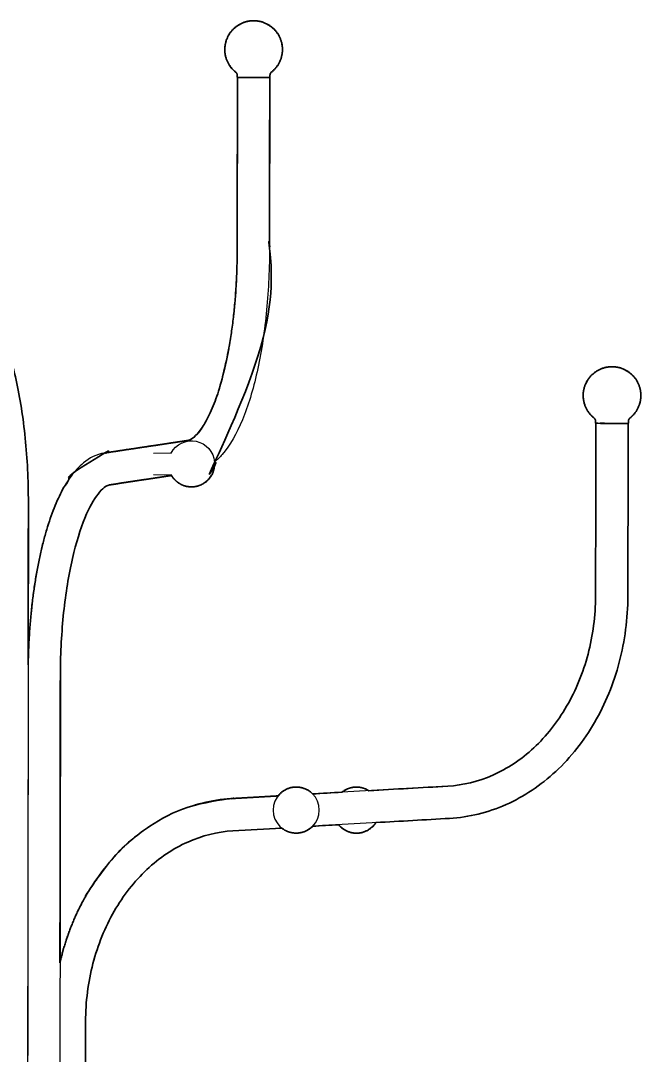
# Model space of a CAD drawing. Header units: millimetres. Extents: x 43 to 2212, y -454 to 621.
# Drawn here: x 790.8 to 1060.8, y 94.3 to 543.3 of the extents above; entities that cross this region are included whole.
import ezdxf

# ---------------------------------------------------------------- set-up
doc = ezdxf.new("R2010")
doc.units = ezdxf.units.MM
doc.layers.add('Blocks', color=7, linetype='Continuous')
doc.layers.add('Blocks$Inner', color=7, linetype='Continuous', lineweight=25, true_color=0x007f00)
doc.layers.add('Blocks$Outline', color=7, linetype='Continuous', lineweight=35, true_color=0xff3f3f)

# ---------------------------------------------------------------- blocks, each defined once
blk = doc.blocks.new('Coat Tree Wall Rack Front')
at = {"layer": 'Blocks$Inner'}
for p, q in [((202.83, 556.23, 149.32), (202.84, 557.02, 149.32)), ((217.04, 557, 149.32), (217.03, 556.21, 149.32)), ((202.93, 556.13, 149.32), (202.83, 481.13, 149.32)), ((216.93, 556.11, 149.32), (216.83, 481.11, 149.32)), ((358.22, 406.07, 149.32), (358.23, 406.86, 149.32)), ((358.32, 405.97, 149.32), (358.22, 330.97, 149.32)), ((372.32, 405.95, 149.32), (372.22, 330.95, 149.32)), ((372.43, 406.85, 149.32), (372.42, 406.05, 149.32)), ((166.56, 393, 149.32), (173.88, 393.13, 149.32)), ((174.39, 383.32, 149.32), (147.38, 379.25, 149.32)), ((166.55, 383.79, 149.32), (173.87, 383.65, 149.32)), ((126.15, 296.36, 149.32), (125.44, -226.06, 149.32)), ((294.14, 248.5, 149.32), (235.54, 245.14, 149.32)), ((220.54, 244.28, 149.32), (200.1, 243.1, 149.32)), ((294.94, 234.53, 149.32), (235.55, 231.11, 149.32)), ((222.13, 230.34, 149.32), (200.91, 229.12, 149.32)), ((137.09, 146.34, 149.32), (136.57, -240.99, 149.32))]:
    blk.add_line(p, q, dxfattribs=at)
for points in [[(181.5, 398.55), (147.93, 393.49), (145.29, 393.09)], [(112.29, 371.37), (112.19, 301.11), (111.58, -151.28), (111.57, -151.4)], [(112.15, 296.38), (111.54, -152.32), (111.44, -226.28), (111.44, -226.4)]]:
    blk.add_lwpolyline(points, dxfattribs=at)
at = {"layer": 'Blocks$Inner', "extrusion": (0, 0, -1)}
blk.add_circle((-228.42, 238.12, -149.32), 10, dxfattribs=at)
for centre, radius, start, end in [((-209.95, 568.21, -149.32), 12.5, 308.5681, 231.5882), ((-365.34, 418.05, -149.32), 12.5, 308.5681, 231.5882), ((-183.02, 388.38, -149.32), 10, 27.7071, 175.4956), ((-183.02, 388.38, -149.32), 10, 175.4956, 329.626), ((-254.53, 238.1, -149.32), 10, 50.9302, 90), ((-254.53, 238.1, -149.32), 10, 90, 122.4938), ((-254.53, 238.1, -149.32), 10, 212.7804, 320.6436)]:
    blk.add_arc(centre, radius, start, end, dxfattribs=at)
at = {"layer": 'Blocks$Inner'}
blk.add_arc((183.02, 388.38, 149.32), 10, 207.5677, 210.374, dxfattribs=at)
for points, knots in [([(202.84, 557.02, 149.32), (202.84, 557.22, 149.32), (202.8, 557.41, 149.32), (202.68, 557.78, 149.32), (202.59, 557.95, 149.32), (202.38, 558.23, 149.32), (202.28, 558.34, 149.32), (202.16, 558.43, 149.32)], [25.359632, 25.359632, 25.359632, 25.359632, 25.943359, 25.943359, 26.516541, 26.516541, 26.971614, 26.971614, 26.971614, 26.971614]), ([(217.72, 558.41, 149.32), (217.57, 558.29, 149.32), (217.43, 558.14, 149.32), (217.22, 557.82, 149.32), (217.14, 557.64, 149.32), (217.06, 557.31, 149.32), (217.04, 557.16, 149.32), (217.04, 557, 149.32)], [88.717016, 88.717016, 88.717016, 88.717016, 89.300695, 89.300695, 89.873858, 89.873858, 90.328999, 90.328999, 90.328999, 90.328999]), ([(217.03, 556.21, 149.32), (217.03, 556.2, 149.32), (217.03, 556.19, 149.32), (217.03, 556.17, 149.32), (217.02, 556.16, 149.32), (217.01, 556.14, 149.32), (217, 556.13, 149.32), (216.99, 556.12, 149.32), (216.98, 556.12, 149.32), (216.97, 556.12, 149.32), (216.97, 556.11, 149.32), (216.96, 556.11, 149.32), (216.96, 556.11, 149.32), (216.95, 556.11, 149.32), (216.95, 556.11, 149.32), (216.95, 556.11, 149.32), (216.95, 556.11, 149.32), (216.95, 556.11, 149.32), (216.94, 556.11, 149.32), (216.94, 556.11, 149.32), (216.94, 556.11, 149.32), (216.94, 556.11, 149.32), (216.94, 556.11, 149.32), (216.94, 556.11, 149.32), (216.93, 556.11, 149.32), (216.93, 556.11, 149.32), (216.92, 556.11, 149.32), (216.89, 556.11, 149.32), (216.84, 556.11, 149.32), (216.6, 556.11, 149.32), (216.31, 556.11, 149.32), (215.53, 556.11, 149.32), (215.03, 556.11, 149.32), (213.9, 556.11, 149.32), (213.24, 556.11, 149.32), (211.86, 556.11, 149.32), (211.12, 556.11, 149.32), (209.64, 556.12, 149.32), (208.88, 556.12, 149.32), (207.44, 556.12, 149.32), (206.74, 556.12, 149.32), (205.5, 556.12, 149.32), (204.93, 556.12, 149.32), (204, 556.12, 149.32), (203.63, 556.13, 149.32), (203.11, 556.13, 149.32), (202.97, 556.13, 149.32), (202.94, 556.13, 149.32), (202.93, 556.13, 149.32), (202.93, 556.13, 149.32), (202.93, 556.13, 149.32), (202.93, 556.13, 149.32), (202.93, 556.13, 149.32), (202.93, 556.13, 149.32), (202.93, 556.13, 149.32), (202.92, 556.13, 149.32), (202.92, 556.13, 149.32), (202.92, 556.13, 149.32), (202.91, 556.13, 149.32), (202.91, 556.13, 149.32), (202.9, 556.13, 149.32), (202.9, 556.13, 149.32), (202.89, 556.14, 149.32), (202.88, 556.14, 149.32), (202.88, 556.15, 149.32), (202.86, 556.16, 149.32), (202.86, 556.17, 149.32), (202.85, 556.18, 149.32), (202.84, 556.19, 149.32), (202.84, 556.21, 149.32), (202.83, 556.22, 149.32), (202.83, 556.23, 149.32)], [2.406985, 2.406985, 2.406985, 2.406985, 2.439448, 2.439448, 2.471321, 2.471321, 2.503198, 2.503198, 2.518799, 2.518799, 2.533457, 2.533457, 2.543881, 2.543881, 2.549547, 2.549547, 2.557969, 2.557969, 2.567265, 2.567265, 2.583093, 2.583093, 2.6204, 2.6204, 2.732184, 2.732184, 3.067553, 3.067553, 4.076047, 4.076047, 6.354264, 6.354264, 8.583866, 8.583866, 10.814473, 10.814473, 13.044973, 13.044973, 15.275459, 15.275459, 17.505944, 17.505944, 19.736437, 19.736437, 21.966965, 21.966965, 24.197544, 24.197544, 24.319688, 24.319688, 24.380791, 24.380791, 24.397663, 24.397663, 24.410346, 24.410346, 24.421634, 24.421634, 24.431903, 24.431903, 24.44063, 24.44063, 24.454429, 24.454429, 24.477113, 24.477113, 24.507251, 24.507251, 24.539024, 24.539024, 24.56463, 24.56463, 24.56463, 24.56463]), ([(202.83, 481.13, 149.32), (202.81, 472.24, 149.32), (202.35, 463.37, 149.32), (200.63, 446.49, 149.32), (199.36, 438.5, 149.32), (196.16, 424.21, 149.32), (194.23, 417.91, 149.32), (190.12, 407.98, 149.32), (187.93, 404.25, 149.32), (184.2, 399.77, 149.32), (182.7, 398.89, 149.32), (181.75, 398.6, 149.32), (181.62, 398.57, 149.32), (181.5, 398.55, 149.32)], [74.999992, 74.999992, 74.999992, 74.999992, 75.303661, 75.303661, 75.60733, 75.60733, 75.910998, 75.910998, 76.201925, 76.201925, 76.468062, 76.468062, 76.518336, 76.518336, 76.518336, 76.518336]), ([(216.83, 481.11, 149.32), (216.81, 471.77, 149.32), (216.33, 462.44, 149.32), (214.51, 444.59, 149.32), (213.17, 436.07, 149.32), (209.69, 420.53, 149.32), (207.56, 413.52, 149.32), (202.57, 401.46, 149.32), (199.74, 396.4, 149.32), (195.28, 391.26, 149.32), (194.17, 390.15, 149.32), (192.99, 389.16, 149.32)], [75.000449, 75.000449, 75.000449, 75.000449, 75.304152, 75.304152, 75.607857, 75.607857, 75.911563, 75.911563, 76.215268, 76.215268, 76.306714, 76.306714, 76.306714, 76.306714]), ([(97.67, 451.93, 149.32), (97.85, 451.58, 149.32), (98.03, 451.24, 149.32), (100.94, 445.48, 149.32), (103.28, 439.06, 149.32), (107.22, 424.52, 149.32), (108.8, 416.41, 149.32), (111.13, 399.14, 149.32), (111.87, 389.98, 149.32), (112.25, 377.59, 149.32), (112.29, 374.48, 149.32), (112.29, 371.37, 149.32)], [0.538403, 0.538403, 0.538403, 0.538403, 0.558318, 0.558318, 0.8621, 0.8621, 1.165882, 1.165882, 1.469664, 1.469664, 1.570796, 1.570796, 1.570796, 1.570796]), ([(358.23, 406.86, 149.32), (358.23, 407.06, 149.32), (358.19, 407.26, 149.32), (358.07, 407.62, 149.32), (357.98, 407.8, 149.32), (357.77, 408.07, 149.32), (357.67, 408.18, 149.32), (357.55, 408.27, 149.32)], [25.359631, 25.359631, 25.359631, 25.359631, 25.943358, 25.943358, 26.51654, 26.51654, 26.971613, 26.971613, 26.971613, 26.971613]), ([(372.42, 406.05, 149.32), (372.42, 406.04, 149.32), (372.42, 406.03, 149.32), (372.42, 406.01, 149.32), (372.41, 406, 149.32), (372.4, 405.98, 149.32), (372.39, 405.97, 149.32), (372.38, 405.97, 149.32), (372.37, 405.96, 149.32), (372.36, 405.96, 149.32), (372.36, 405.96, 149.32), (372.35, 405.95, 149.32), (372.35, 405.95, 149.32), (372.34, 405.95, 149.32), (372.34, 405.95, 149.32), (372.34, 405.95, 149.32), (372.34, 405.95, 149.32), (372.34, 405.95, 149.32), (372.33, 405.95, 149.32), (372.33, 405.95, 149.32), (372.33, 405.95, 149.32), (372.33, 405.95, 149.32), (372.33, 405.95, 149.32), (372.33, 405.95, 149.32), (372.32, 405.95, 149.32), (372.32, 405.95, 149.32), (372.31, 405.95, 149.32), (372.28, 405.95, 149.32), (372.23, 405.95, 149.32), (371.99, 405.95, 149.32), (371.7, 405.95, 149.32), (370.91, 405.95, 149.32), (370.42, 405.95, 149.32), (369.29, 405.95, 149.32), (368.63, 405.95, 149.32), (367.25, 405.95, 149.32), (366.51, 405.96, 149.32), (365.03, 405.96, 149.32), (364.27, 405.96, 149.32), (362.83, 405.96, 149.32), (362.13, 405.96, 149.32), (360.89, 405.96, 149.32), (360.32, 405.96, 149.32), (359.39, 405.97, 149.32), (359.02, 405.97, 149.32), (358.5, 405.97, 149.32), (358.36, 405.97, 149.32), (358.33, 405.97, 149.32), (358.32, 405.97, 149.32), (358.32, 405.97, 149.32), (358.32, 405.97, 149.32), (358.32, 405.97, 149.32), (358.32, 405.97, 149.32), (358.32, 405.97, 149.32), (358.31, 405.97, 149.32), (358.31, 405.97, 149.32), (358.31, 405.97, 149.32), (358.31, 405.97, 149.32), (358.3, 405.97, 149.32), (358.3, 405.97, 149.32), (358.29, 405.97, 149.32), (358.29, 405.98, 149.32), (358.28, 405.98, 149.32), (358.27, 405.98, 149.32), (358.27, 405.99, 149.32), (358.25, 406, 149.32), (358.25, 406.01, 149.32), (358.23, 406.02, 149.32), (358.23, 406.03, 149.32), (358.23, 406.05, 149.32), (358.22, 406.06, 149.32), (358.22, 406.07, 149.32)], [2.406985, 2.406985, 2.406985, 2.406985, 2.439448, 2.439448, 2.471321, 2.471321, 2.503198, 2.503198, 2.518799, 2.518799, 2.533457, 2.533457, 2.543881, 2.543881, 2.549546, 2.549546, 2.557969, 2.557969, 2.567265, 2.567265, 2.583094, 2.583094, 2.620402, 2.620402, 2.732188, 2.732188, 3.067565, 3.067565, 4.076084, 4.076084, 6.3543, 6.3543, 8.583901, 8.583901, 10.814509, 10.814509, 13.045008, 13.045008, 15.275495, 15.275495, 17.505979, 17.505979, 19.736472, 19.736472, 21.967001, 21.967001, 24.197579, 24.197579, 24.319705, 24.319705, 24.3808, 24.3808, 24.39767, 24.39767, 24.410352, 24.410352, 24.421634, 24.421634, 24.431901, 24.431901, 24.440628, 24.440628, 24.454426, 24.454426, 24.477109, 24.477109, 24.507246, 24.507246, 24.53902, 24.53902, 24.564629, 24.564629, 24.564629, 24.564629]), ([(373.11, 408.25, 149.32), (372.95, 408.13, 149.32), (372.82, 407.98, 149.32), (372.61, 407.66, 149.32), (372.53, 407.48, 149.32), (372.45, 407.15, 149.32), (372.43, 407, 149.32), (372.43, 406.85, 149.32)], [88.717015, 88.717015, 88.717015, 88.717015, 89.300694, 89.300694, 89.873857, 89.873857, 90.328998, 90.328998, 90.328998, 90.328998]), ([(145.22, 393.08, 149.32), (141.84, 392.53, 149.32), (138.76, 390.93, 149.32), (134.2, 387.18, 149.32), (132.46, 385.26, 149.32), (130.85, 383.08, 149.32)], [113.1481709, 113.1481709, 113.1481709, 113.1481709, 113.3522313, 113.3522313, 113.5041102, 113.5041102, 113.5041102, 113.5041102]), ([(173.88, 393.13, 149.32), (173.98, 393.13, 149.32), (174.08, 393.15, 149.32), (174.22, 393.2, 149.32), (174.27, 393.23, 149.32), (174.33, 393.27, 149.32), (174.33, 393.28, 149.32), (174.32, 393.26, 149.32), (174.3, 393.24, 149.32), (174.24, 393.16, 149.32), (174.21, 393.1, 149.32), (174.17, 393.03, 149.32)], [7.3232267, 7.3232267, 7.3232267, 7.3232267, 7.4310462, 7.4310462, 7.5388657, 7.5388657, 7.6466852, 7.6466852, 7.7545047, 7.7545047, 7.8623242, 7.8623242, 7.8623242, 7.8623242]), ([(130.85, 383.08, 149.32), (129.26, 380.92, 149.32), (127.8, 378.5, 149.32), (123.69, 370.43, 149.32), (121.33, 364.01, 149.32), (117.36, 349.48, 149.32), (115.75, 341.37, 149.32), (113.38, 324.11, 149.32), (112.62, 314.95, 149.32), (112.26, 304.13, 149.32), (112.22, 302.59, 149.32), (112.19, 301.06, 149.32)], [113.50411, 113.50411, 113.50411, 113.50411, 113.654793, 113.654793, 113.958533, 113.958533, 114.262272, 114.262272, 114.566012, 114.566012, 114.616084, 114.616084, 114.616084, 114.616084]), ([(173.87, 383.65, 149.32), (173.97, 383.65, 149.32), (174.06, 383.63, 149.32), (174.21, 383.58, 149.32), (174.26, 383.55, 149.32), (174.31, 383.51, 149.32), (174.32, 383.5, 149.32), (174.31, 383.51, 149.32), (174.28, 383.54, 149.32), (174.23, 383.62, 149.32), (174.19, 383.68, 149.32), (174.16, 383.75, 149.32)], [7.3214362, 7.3214362, 7.3214362, 7.3214362, 7.4292557, 7.4292557, 7.5370752, 7.5370752, 7.6448947, 7.6448947, 7.7527142, 7.7527142, 7.8605337, 7.8605337, 7.8605337, 7.8605337]), ([(147.43, 379.25, 149.32), (146.69, 379.13, 149.32), (145.17, 378.44, 149.32), (141.41, 374.05, 149.32), (139.43, 370.83, 149.32), (135.54, 362.08, 149.32), (133.64, 356.39, 149.32), (130.32, 343.02, 149.32), (128.93, 335.25, 149.32), (126.95, 318.69, 149.32), (126.36, 309.89, 149.32), (126.17, 299.47, 149.32), (126.15, 297.91, 149.32), (126.15, 296.36, 149.32)], [130.545806, 130.545806, 130.545806, 130.545806, 130.846154, 130.846154, 131.111852, 131.111852, 131.400191, 131.400191, 131.703818, 131.703818, 132.007444, 132.007444, 132.060659, 132.060659, 132.060659, 132.060659]), ([(358.22, 330.97, 149.32), (358.18, 322.44, 149.32), (357.07, 313.93, 149.32), (352.8, 297.74, 149.32), (349.66, 290.06, 149.32), (341.68, 276.29, 149.32), (336.84, 270.19, 149.32), (326, 260.09, 149.32), (320, 256.1, 149.32), (307.38, 250.5, 149.32), (300.78, 248.89, 149.32), (294.14, 248.5, 149.32)], [74.999992, 74.999992, 74.999992, 74.999992, 75.303629, 75.303629, 75.607266, 75.607266, 75.910903, 75.910903, 76.21454, 76.21454, 76.518178, 76.518178, 76.518178, 76.518178]), ([(372.22, 330.95, 149.32), (372.18, 321.25, 149.32), (370.92, 311.57, 149.32), (366.05, 293.04, 149.32), (362.44, 284.2, 149.32), (353.15, 268.16, 149.32), (347.47, 260.95, 149.32), (334.48, 248.86, 149.32), (327.18, 243.97, 149.32), (311.58, 237.04, 149.32), (303.3, 235.01, 149.32), (294.94, 234.53, 149.32)], [75.000449, 75.000449, 75.000449, 75.000449, 75.304178, 75.304178, 75.60791, 75.60791, 75.911642, 75.911642, 76.215374, 76.215374, 76.519106, 76.519106, 76.519106, 76.519106]), ([(200.1, 243.1, 149.32), (191.74, 242.59, 149.32), (183.46, 240.52, 149.32), (167.89, 233.53, 149.32), (160.6, 228.61, 149.32), (147.65, 216.46, 149.32), (141.99, 209.23, 149.32), (132.74, 193.15, 149.32), (129.16, 184.3, 149.32), (126.48, 173.98, 149.32), (126.22, 172.93, 149.32), (125.98, 171.87, 149.32)], [20.468964, 20.468964, 20.468964, 20.468964, 20.772705, 20.772705, 21.076445, 21.076445, 21.380185, 21.380185, 21.683925, 21.683925, 21.71826, 21.71826, 21.71826, 21.71826]), ([(200.92, 229.13, 149.32), (194.28, 228.71, 149.32), (187.68, 227.07, 149.32), (175.08, 221.4, 149.32), (169.09, 217.38, 149.32), (158.28, 207.23, 149.32), (153.46, 201.11, 149.32), (145.52, 187.29, 149.32), (142.4, 179.6, 149.32), (138.19, 163.39, 149.32), (137.11, 154.87, 149.32), (137.09, 146.34, 149.32)], [21.262996, 21.262996, 21.262996, 21.262996, 21.566621, 21.566621, 21.870247, 21.870247, 22.173872, 22.173872, 22.477498, 22.477498, 22.781123, 22.781123, 22.781123, 22.781123])]:
    blk.add_open_spline(points, degree=3, knots=knots, dxfattribs=at)
for points, weights, knots in [([(212.83, 556.12, 149.32), (216.93, 556.11, 149.32), (216.93, 556.11, 149.32), (216.93, 556.11, 149.32), (209.93, 556.12, 149.32), (202.93, 556.12, 149.32), (202.93, 556.13, 149.32), (202.93, 556.13, 149.32), (207.03, 556.13, 149.32)], [0.881535409309, 0.789538769098, 1, 0.707106781187, 1, 0.707106781187, 1, 0.789538769191, 0.881535409227], [5.154475, 5.154475, 5.154475, 6.283185, 6.283185, 7.853982, 7.853982, 9.424778, 9.424778, 10.553489, 10.553489, 10.553489]), ([(206.25, 556.12, 149.32), (204.84, 556.12, 149.32), (204.84, 556.13, 149.32), (204.84, 556.13, 149.32), (204.85, 556.13, 149.32)], [0.853665373278, 0.857603018293, 1, 0.996475520593, 0.9930358636], [31.0517838, 31.0517838, 31.0517838, 31.8154636, 31.8154636, 31.8343655, 31.8343655, 31.8343655]), ([(208.35, 556.12, 149.32), (209.12, 556.12, 149.32), (209.93, 556.12, 149.32), (214.93, 556.11, 149.32), (214.93, 556.11, 149.32), (214.93, 556.11, 149.32), (209.93, 556.12, 149.32), (204.93, 556.12, 149.32), (204.93, 556.13, 149.32), (204.93, 556.13, 149.32), (208.35, 556.12, 149.32)], [0.900879043905, 0.936804105097, 1, 0.707106781187, 1, 0.707106781187, 1, 0.707106781187, 1, 0.770302676089, 0.900879043905], [1.231875, 1.231875, 1.231875, 1.570796, 1.570796, 3.141593, 3.141593, 4.712389, 4.712389, 6.283185, 6.283185, 7.51506, 7.51506, 7.51506]), ([(205, 556.13, 149.32), (205.39, 556.12, 149.32), (205.39, 556.12, 149.32), (205.39, 556.13, 149.32), (205.14, 556.13, 149.32)], [0.925573324481, 0.750854436716, 1, 0.806681577743, 0.868555218555], [33.15164, 33.15164, 33.15164, 34.487816, 34.487816, 35.524589, 35.524589, 35.524589]), ([(205.14, 556.13, 149.32), (205.04, 556.13, 149.32), (205.04, 556.13, 149.32), (205.04, 556.13, 149.32), (205.05, 556.13, 149.32)], [0.86855521851, 0.806681577813, 1, 0.943960638469, 0.909365338043], [35.524589, 35.524589, 35.524589, 36.561362, 36.561362, 36.861904, 36.861904, 36.861904]), ([(206.5, 556.12, 149.32), (206.45, 556.12, 149.32), (206.4, 556.12, 149.32), (206.31, 556.12, 149.32), (206.25, 556.12, 149.32)], [0.868141283331, 0.899774029164, 1, 0.849503762883, 0.853665373279], [29.707152, 29.707152, 29.707152, 30.244667, 30.244667, 31.051784, 31.051784, 31.051784]), ([(207.23, 556.12, 149.32), (207.25, 556.12, 149.32), (207.25, 556.12, 149.32), (207.25, 556.12, 149.32), (206.75, 556.12, 149.32), (206.62, 556.12, 149.32), (206.5, 556.12, 149.32)], [0.905069708355, 0.940411839033, 1, 0.707106781187, 1, 0.899774029214, 0.868141283363], [27.279267, 27.279267, 27.279267, 27.59884, 27.59884, 29.169637, 29.169637, 29.707152, 29.707152, 29.707152]), ([(207.31, 556.12, 149.32), (207.22, 556.12, 149.32), (207.22, 556.12, 149.32), (207.22, 556.12, 149.32), (207.23, 556.12, 149.32)], [0.866461437886, 0.810075352918, 1, 0.940411839091, 0.905069708424], [25.94112, 25.94112, 25.94112, 26.959693, 26.959693, 27.279267, 27.279267, 27.279267]), ([(211.14, 556.11, 149.32), (210.55, 556.12, 149.32), (209.93, 556.12, 149.32), (208.52, 556.12, 149.32), (207.31, 556.12, 149.32)], [0.920597985858, 0.952641501159, 1, 0.897031705069, 0.866461602243], [25.134912, 25.134912, 25.134912, 25.3888972, 25.3888972, 25.9411197, 25.9411197, 25.9411197]), ([(207.47, 556.12, 149.32), (207.51, 556.12, 149.32), (207.56, 556.12, 149.32), (207.65, 556.12, 149.32), (207.71, 556.12, 149.32)], [0.87036660192, 0.903174331657, 1, 0.84616398532, 0.853926245318], [37.612879, 37.612879, 37.612879, 38.132159, 38.132159, 38.957187, 38.957187, 38.957187]), ([(207.71, 556.12, 149.32), (207.86, 556.12, 149.32), (208.08, 556.12, 149.32), (208.58, 556.12, 149.32), (208.58, 556.12, 149.32)], [0.853926252392, 0.846163915224, 1, 0.707106781187, 0.999999040073], [38.957187, 38.957187, 38.957187, 39.782216, 39.782216, 41.353014, 41.353014, 41.353014]), ([(207.71, 556.12, 149.32), (208.79, 556.12, 149.32), (209.93, 556.12, 149.32), (211.45, 556.12, 149.32), (212.83, 556.12, 149.32)], [0.900879043924, 0.936804105115, 1, 0.917568012065, 0.881535409288], [10.6566525, 10.6566525, 10.6566525, 10.9955743, 10.9955743, 11.4376598, 11.4376598, 11.4376598]), ([(208.58, 556.12, 149.32), (208.58, 556.12, 149.32), (208.58, 556.12, 149.32), (208.58, 556.12, 149.32), (208.73, 556.12, 149.32)], [0.999999039788, 0.999999519893, 1, 0.754465305112, 0.920597951912], [41.353014, 41.353014, 41.353014, 41.353017, 41.353017, 42.669828, 42.669828, 42.669828]), ([(208.73, 556.12, 149.32), (209.32, 556.12, 149.32), (209.93, 556.12, 149.32), (211.35, 556.12, 149.32), (212.55, 556.12, 149.32)], [0.920597985858, 0.952641501159, 1, 0.897031705069, 0.866461602243], [42.6698277, 42.6698277, 42.6698277, 42.923813, 42.923813, 43.4760355, 43.4760355, 43.4760355]), ([(211.29, 556.11, 149.32), (211.29, 556.11, 149.32), (211.29, 556.11, 149.32), (211.29, 556.11, 149.32), (211.14, 556.11, 149.32)], [0.999999039788, 0.999999519893, 1, 0.754465305112, 0.920597951912], [23.818098, 23.818098, 23.818098, 23.818101, 23.818101, 25.134912, 25.134912, 25.134912]), ([(212.16, 556.11, 149.32), (212.01, 556.11, 149.32), (211.79, 556.11, 149.32), (211.29, 556.11, 149.32), (211.29, 556.11, 149.32)], [0.853926252392, 0.846163915224, 1, 0.707106781187, 0.999999040073], [21.422271, 21.422271, 21.422271, 22.2473, 22.2473, 23.818098, 23.818098, 23.818098]), ([(212.4, 556.11, 149.32), (212.36, 556.11, 149.32), (212.31, 556.11, 149.32), (212.22, 556.11, 149.32), (212.16, 556.11, 149.32)], [0.870366601964, 0.903174331722, 1, 0.846163985288, 0.853926245322], [20.077964, 20.077964, 20.077964, 20.597243, 20.597243, 21.422271, 21.422271, 21.422271]), ([(212.55, 556.12, 149.32), (212.65, 556.12, 149.32), (212.65, 556.12, 149.32), (212.65, 556.12, 149.32), (212.64, 556.12, 149.32)], [0.866461437886, 0.810075352918, 1, 0.940411839091, 0.905069708424], [43.476035, 43.476035, 43.476035, 44.494609, 44.494609, 44.814183, 44.814183, 44.814183]), ([(212.64, 556.12, 149.32), (212.62, 556.12, 149.32), (212.62, 556.12, 149.32), (212.62, 556.12, 149.32), (213.12, 556.12, 149.32), (213.25, 556.12, 149.32), (213.37, 556.12, 149.32)], [0.905069708355, 0.940411839033, 1, 0.707106781187, 1, 0.899774029214, 0.868141283363], [44.814183, 44.814183, 44.814183, 45.133756, 45.133756, 46.704552, 46.704552, 47.242068, 47.242068, 47.242068]), ([(213.37, 556.12, 149.32), (213.42, 556.12, 149.32), (213.47, 556.12, 149.32), (213.56, 556.12, 149.32), (213.62, 556.11, 149.32)], [0.868141283331, 0.899774029164, 1, 0.849503762883, 0.853665373279], [47.242068, 47.242068, 47.242068, 47.779583, 47.779583, 48.586699, 48.586699, 48.586699]), ([(213.62, 556.11, 149.32), (215.02, 556.11, 149.32), (215.02, 556.11, 149.32), (215.02, 556.11, 149.32), (215.02, 556.11, 149.32)], [0.853665373278, 0.857603018293, 1, 0.996475520593, 0.993035863601], [48.5866995, 48.5866995, 48.5866995, 49.3503794, 49.3503794, 49.3692813, 49.3692813, 49.3692813]), ([(214.87, 556.11, 149.32), (214.48, 556.11, 149.32), (214.48, 556.11, 149.32), (214.48, 556.11, 149.32), (214.73, 556.11, 149.32)], [0.925573324484, 0.750854436713, 1, 0.806681577745, 0.868555218554], [15.616724, 15.616724, 15.616724, 16.9529, 16.9529, 17.989673, 17.989673, 17.989673]), ([(214.73, 556.11, 149.32), (214.83, 556.11, 149.32), (214.83, 556.11, 149.32), (214.83, 556.11, 149.32), (214.82, 556.11, 149.32)], [0.86855521851, 0.806681577813, 1, 0.943960638469, 0.909365338043], [17.989673, 17.989673, 17.989673, 19.026447, 19.026447, 19.326988, 19.326988, 19.326988]), ([(368.22, 405.96, 149.32), (372.32, 405.95, 149.32), (372.32, 405.95, 149.32), (372.32, 405.95, 149.32), (365.32, 405.96, 149.32), (358.32, 405.97, 149.32), (358.32, 405.97, 149.32), (358.32, 405.97, 149.32), (359.56, 405.97, 149.32)], [0.881535409335, 0.789538769068, 1, 0.707106781187, 1, 0.707106781187, 1, 0.886040469035, 0.860760182679], [11.43766, 11.43766, 11.43766, 12.566371, 12.566371, 14.137167, 14.137167, 15.707963, 15.707963, 16.319132, 16.319132, 16.319132]), ([(360.25, 405.97, 149.32), (360.23, 405.97, 149.32), (360.23, 405.97, 149.32), (360.23, 405.97, 149.32), (361.41, 405.97, 149.32)], [0.966701131437, 0.982278302745, 1, 0.869985348838, 0.855397129092], [42.8700575, 42.8700575, 42.8700575, 42.9650996, 42.9650996, 43.6623726, 43.6623726, 43.6623726]), ([(361.2, 405.97, 149.32), (362.69, 405.97, 149.32), (365.32, 405.96, 149.32), (370.32, 405.96, 149.32), (370.32, 405.95, 149.32), (370.32, 405.95, 149.32), (365.32, 405.96, 149.32), (360.32, 405.96, 149.32), (360.32, 405.97, 149.32), (360.32, 405.97, 149.32), (361.2, 405.97, 149.32)], [0.860760195927, 0.821066282291, 1, 0.707106781187, 1, 0.707106781187, 1, 0.707106781187, 1, 0.886040498895, 0.860760195927], [0.611169, 0.611169, 0.611169, 1.570796, 1.570796, 3.141593, 3.141593, 4.712389, 4.712389, 6.283185, 6.283185, 6.894354, 6.894354, 6.894354]), ([(360.63, 405.97, 149.32), (360.85, 405.97, 149.32), (360.85, 405.97, 149.32), (360.85, 405.97, 149.32), (360.42, 405.97, 149.32)], [0.861604180484, 0.819216662698, 1, 0.737296618012, 0.94584393406], [39.177778, 39.177778, 39.177778, 40.147325, 40.147325, 41.556212, 41.556212, 41.556212]), ([(360.55, 405.97, 149.32), (360.54, 405.97, 149.32), (360.54, 405.97, 149.32), (360.54, 405.97, 149.32), (360.63, 405.97, 149.32)], [0.894396659211, 0.930892631643, 1, 0.819216690271, 0.861604167554], [37.837606, 37.837606, 37.837606, 38.208231, 38.208231, 39.177778, 39.177778, 39.177778]), ([(361.41, 405.97, 149.32), (361.47, 405.97, 149.32), (361.56, 405.97, 149.32), (361.61, 405.97, 149.32), (361.65, 405.97, 149.32)], [0.855397129089, 0.837121432361, 1, 0.912419169994, 0.877215119591], [8.595734, 8.595734, 8.595734, 9.469258, 9.469258, 9.938957, 9.938957, 9.938957]), ([(361.65, 405.97, 149.32), (361.75, 405.97, 149.32), (361.87, 405.97, 149.32), (362.37, 405.97, 149.32), (362.37, 405.97, 149.32), (362.37, 405.97, 149.32), (362.33, 405.97, 149.32)], [0.877215087982, 0.912419130675, 1, 0.707106781187, 1, 0.927401061423, 0.890792071018], [9.938957, 9.938957, 9.938957, 10.408656, 10.408656, 11.979452, 11.979452, 12.368803, 12.368803, 12.368803]), ([(362.33, 405.97, 149.32), (362.32, 405.97, 149.32), (362.32, 405.97, 149.32), (362.32, 405.97, 149.32), (362.41, 405.97, 149.32)], [0.890792022728, 0.927401013542, 1, 0.822584134779, 0.86010249958], [12.368803, 12.368803, 12.368803, 12.758154, 12.758154, 13.709641, 13.709641, 13.709641]), ([(362.41, 405.97, 149.32), (363.72, 405.96, 149.32), (365.32, 405.96, 149.32), (365.76, 405.96, 149.32), (366.18, 405.96, 149.32)], [0.860102511885, 0.884522675501, 1, 0.966121546835, 0.940080418094], [13.7096412, 13.7096412, 13.7096412, 14.32895, 14.32895, 14.5106413, 14.5106413, 14.5106413]), ([(362.42, 405.97, 149.32), (363.81, 405.97, 149.32), (365.32, 405.96, 149.32), (366.84, 405.96, 149.32), (368.22, 405.96, 149.32)], [0.881535395605, 0.917567996414, 1, 0.91756802767, 0.88153542293], [10.5534887, 10.5534887, 10.5534887, 10.9955744, 10.9955744, 11.4376598, 11.4376598, 11.4376598]), ([(363.41, 405.96, 149.32), (363.35, 405.96, 149.32), (363.26, 405.96, 149.32), (363.21, 405.96, 149.32), (363.17, 405.96, 149.32)], [0.856224914741, 0.833773712804, 1, 0.915856153038, 0.880058846909], [35.745957, 35.745957, 35.745957, 36.637434, 36.637434, 37.088701, 37.088701, 37.088701]), ([(364.3, 405.96, 149.32), (364.27, 405.96, 149.32), (363.8, 405.96, 149.32), (363.56, 405.96, 149.32), (363.41, 405.96, 149.32)], [0.9734704763, 0.721033767097, 1, 0.833773712781, 0.856224914748], [33.358374, 33.358374, 33.358374, 34.85448, 34.85448, 35.745957, 35.745957, 35.745957]), ([(368.24, 405.95, 149.32), (366.93, 405.96, 149.32), (365.32, 405.96, 149.32), (364.89, 405.96, 149.32), (364.47, 405.96, 149.32)], [0.860102511885, 0.884522675501, 1, 0.966121546834, 0.940080418093], [31.2429602, 31.2429602, 31.2429602, 31.8622691, 31.8622691, 32.0439604, 32.0439604, 32.0439604]), ([(366.35, 405.96, 149.32), (366.38, 405.96, 149.32), (366.84, 405.96, 149.32), (367.09, 405.96, 149.32), (367.24, 405.96, 149.32)], [0.973470476312, 0.72103376709, 1, 0.833773712787, 0.856224914746], [15.825055, 15.825055, 15.825055, 17.321161, 17.321161, 18.212638, 18.212638, 18.212638]), ([(367.24, 405.96, 149.32), (367.3, 405.96, 149.32), (367.39, 405.96, 149.32), (367.44, 405.96, 149.32), (367.48, 405.96, 149.32)], [0.856224914738, 0.833773712817, 1, 0.915856153025, 0.880058846898], [18.212638, 18.212638, 18.212638, 19.104115, 19.104115, 19.555382, 19.555382, 19.555382]), ([(368.31, 405.95, 149.32), (368.33, 405.95, 149.32), (368.33, 405.95, 149.32), (368.33, 405.95, 149.32), (368.24, 405.95, 149.32)], [0.890792022728, 0.927401013542, 1, 0.822584134779, 0.86010249958], [29.902122, 29.902122, 29.902122, 30.291473, 30.291473, 31.24296, 31.24296, 31.24296]), ([(369, 405.95, 149.32), (368.9, 405.95, 149.32), (368.78, 405.95, 149.32), (368.28, 405.95, 149.32), (368.28, 405.95, 149.32), (368.28, 405.95, 149.32), (368.31, 405.95, 149.32)], [0.877215087982, 0.912419130675, 1, 0.707106781187, 1, 0.927401061423, 0.890792071018], [27.472276, 27.472276, 27.472276, 27.941975, 27.941975, 29.512771, 29.512771, 29.902122, 29.902122, 29.902122]), ([(369.24, 405.95, 149.32), (369.18, 405.95, 149.32), (369.09, 405.95, 149.32), (369.04, 405.95, 149.32), (369, 405.95, 149.32)], [0.855397129089, 0.837121432361, 1, 0.912419169994, 0.877215119592], [26.129054, 26.129054, 26.129054, 27.002577, 27.002577, 27.472276, 27.472276, 27.472276]), ([(370.39, 405.95, 149.32), (370.41, 405.95, 149.32), (370.41, 405.95, 149.32), (370.41, 405.95, 149.32), (369.24, 405.95, 149.32)], [0.966701131436, 0.982278302745, 1, 0.869985348838, 0.855397129092], [25.3367384, 25.3367384, 25.3367384, 25.4317805, 25.4317805, 26.1290535, 26.1290535, 26.1290535]), ([(370.02, 405.95, 149.32), (369.8, 405.95, 149.32), (369.8, 405.95, 149.32), (369.8, 405.95, 149.32), (370.23, 405.95, 149.32)], [0.861604180466, 0.819216662736, 1, 0.73729661797, 0.945843934127], [21.644459, 21.644459, 21.644459, 22.614006, 22.614006, 24.022893, 24.022893, 24.022893]), ([(370.1, 405.95, 149.32), (370.11, 405.95, 149.32), (370.11, 405.95, 149.32), (370.11, 405.95, 149.32), (370.02, 405.95, 149.32)], [0.894396659211, 0.930892631643, 1, 0.819216690271, 0.861604167554], [20.304287, 20.304287, 20.304287, 20.674912, 20.674912, 21.644459, 21.644459, 21.644459])]:
    blk.add_rational_spline(points, weights, degree=2, knots=knots, dxfattribs=at)
for points, weights in [([(204.85, 556.13, 149.32), (204.85, 556.13, 149.32), (205, 556.13, 149.32)], [0.993035850331, 0.753326061337, 0.925573324489]), ([(205.05, 556.13, 149.32), (205.64, 556.13, 149.32), (207.47, 556.12, 149.32)], [0.909365338136, 0.822920433362, 0.870366601922]), ([(207.03, 556.13, 149.32), (207.37, 556.12, 149.32), (207.71, 556.12, 149.32)], [0.88153540243, 0.889943863047, 0.900879025831]), ([(214.82, 556.11, 149.32), (214.23, 556.11, 149.32), (212.4, 556.11, 149.32)], [0.909365338136, 0.822920433362, 0.870366601922]), ([(215.02, 556.11, 149.32), (215.02, 556.11, 149.32), (214.87, 556.11, 149.32)], [0.993035850331, 0.753326061337, 0.925573324489]), ([(359.56, 405.97, 149.32), (360.66, 405.97, 149.32), (362.42, 405.97, 149.32)], [0.860760182679, 0.839352679278, 0.881535355309]), ([(360.42, 405.97, 149.32), (360.27, 405.97, 149.32), (360.25, 405.97, 149.32)], [0.945843933947, 0.751365003358, 0.96670113148]), ([(363.17, 405.96, 149.32), (361.28, 405.96, 149.32), (360.55, 405.97, 149.32)], [0.880058847014, 0.82065096192, 0.894396671893]), ([(364.47, 405.96, 149.32), (364.31, 405.96, 149.32), (364.3, 405.96, 149.32)], [0.940080418074, 0.751690399412, 0.973470476323]), ([(366.18, 405.96, 149.32), (366.34, 405.96, 149.32), (366.35, 405.96, 149.32)], [0.940080418074, 0.751690399413, 0.973470476322]), ([(367.48, 405.96, 149.32), (369.37, 405.96, 149.32), (370.1, 405.95, 149.32)], [0.880058847014, 0.82065096192, 0.894396671893]), ([(370.23, 405.95, 149.32), (370.38, 405.95, 149.32), (370.39, 405.95, 149.32)], [0.945843933979, 0.751365003357, 0.966701131443]), ([(145.29, 393.09, 149.32), (145.26, 393.09, 149.32), (145.22, 393.08, 149.32)], [0.999999999816, 0.997945642803, 0.995920104366]), ([(147.38, 379.25, 149.32), (147.42, 379.25, 149.32), (147.45, 379.26, 149.32)], [0.999999999846, 0.99760503014, 0.995249227471]), ([(200.1, 243.1, 149.32), (200.1, 243.1, 149.32), (200.1, 243.1, 149.32)], [1, 0.999517252449, 0.99903609623]), ([(200.91, 229.12, 149.32), (200.91, 229.12, 149.32), (200.92, 229.13, 149.32)], [1, 0.99943594336, 0.998874059252])]:
    blk.add_rational_spline(points, weights, degree=2, dxfattribs=at)
for points in [[(147.45, 379.26, 149.32), (147.45, 379.26, 149.32), (147.44, 379.26, 149.32), (147.43, 379.25, 149.32)], [(112.19, 301.06, 149.32), (112.17, 299.5, 149.32), (112.15, 297.94, 149.32), (112.15, 296.38, 149.32)]]:
    blk.add_open_spline(points, degree=3, dxfattribs=at)
at = {"layer": 'Blocks$Outline'}
for points, weights, degree, knots in [([(202.93, 556.13, 149.32), (202.93, 556.13, 149.32), (202.93, 556.13, 149.32), (202.93, 556.13, 149.32), (202.93, 556.13, 149.32), (202.93, 556.13, 149.32), (202.93, 556.13, 149.32), (202.93, 556.13, 149.32), (202.93, 556.13, 149.32), (202.93, 556.13, 149.32), (202.92, 556.13, 149.32), (202.92, 556.13, 149.32), (202.92, 556.13, 149.32), (202.91, 556.13, 149.32), (202.91, 556.13, 149.32), (202.9, 556.13, 149.32), (202.9, 556.13, 149.32), (202.89, 556.14, 149.32), (202.88, 556.14, 149.32), (202.88, 556.15, 149.32), (202.86, 556.16, 149.32), (202.86, 556.17, 149.32), (202.85, 556.18, 149.32), (202.84, 556.19, 149.32), (202.84, 556.21, 149.32), (202.83, 556.22, 149.32), (202.83, 556.23, 149.32), (202.84, 556.49, 149.32), (202.84, 556.76, 149.32), (202.84, 557.02, 149.32), (202.84, 557.22, 149.32), (202.8, 557.41, 149.32), (202.68, 557.78, 149.32), (202.59, 557.95, 149.32), (202.38, 558.23, 149.32), (202.28, 558.34, 149.32), (202.16, 558.43, 149.32), (197.86, 561.86, 149.32), (196.33, 567.15, 149.32), (198.16, 572.34, 149.32), (199.98, 577.53, 149.32), (204.47, 580.71, 149.32), (209.97, 580.71, 149.32), (215.47, 580.7, 149.32), (219.95, 577.51, 149.32), (221.76, 572.31, 149.32), (223.56, 567.11, 149.32), (222.03, 561.83, 149.32), (217.72, 558.41, 149.32), (217.57, 558.29, 149.32), (217.43, 558.14, 149.32), (217.22, 557.82, 149.32), (217.14, 557.64, 149.32), (217.06, 557.31, 149.32), (217.04, 557.16, 149.32), (217.04, 557, 149.32), (217.04, 556.74, 149.32), (217.04, 556.47, 149.32), (217.03, 556.21, 149.32)], [1, 1, 1, 1, 1, 1, 1, 1, 1, 1, 1, 1, 1, 1, 1, 1, 1, 1, 1, 1, 1, 1, 1, 1, 1, 1, 1, 1, 1, 1, 1, 1, 1, 1, 1, 1, 1, 0.876903413698, 0.876903413698, 1, 0.876903413698, 0.876903413698, 1, 0.876903413698, 0.876903413698, 1, 0.876903413698, 0.876903413698, 1, 1, 1, 1, 1, 1, 1, 1, 1, 1, 1], 3, [24.274002, 24.274002, 24.274002, 24.274002, 24.274033, 24.319688, 24.319688, 24.380791, 24.380791, 24.397663, 24.397663, 24.410346, 24.410346, 24.421634, 24.421634, 24.431903, 24.431903, 24.44063, 24.44063, 24.454429, 24.454429, 24.477113, 24.477113, 24.507251, 24.507251, 24.539024, 24.539024, 24.56463, 24.56463, 24.56463, 25.359632, 25.359632, 25.359632, 25.943359, 25.943359, 26.516541, 26.516541, 26.971614, 26.971614, 26.971614, 42.407965, 42.407965, 42.407965, 57.844315, 57.844315, 57.844315, 73.280666, 73.280666, 73.280666, 88.717016, 88.717016, 88.717016, 89.300695, 89.300695, 89.873858, 89.873858, 90.328999, 90.328999, 90.328999, 91.124001, 91.124001, 91.124001, 91.124001]), ([(112.19, 301.11, 149.32), (112.22, 302.63, 149.32), (112.26, 304.15, 149.32), (112.62, 314.95, 149.32), (113.38, 324.11, 149.32), (115.75, 341.37, 149.32), (117.36, 349.48, 149.32), (121.33, 364.01, 149.32), (123.69, 370.43, 149.32), (127.8, 378.5, 149.32), (129.26, 380.92, 149.32), (130.85, 383.08, 149.32), (132.46, 385.26, 149.32), (134.2, 387.18, 149.32), (138.76, 390.93, 149.32), (141.84, 392.53, 149.32), (145.22, 393.08, 149.32), (145.25, 393.08, 149.32), (145.27, 393.09, 149.32), (145.29, 393.09, 149.32), (146.17, 393.22, 149.32), (147.05, 393.36, 149.32), (147.93, 393.49, 149.32), (159.12, 395.18, 149.32), (170.31, 396.86, 149.32), (181.5, 398.55, 149.32), (181.62, 398.57, 149.32), (181.75, 398.6, 149.32), (182.7, 398.89, 149.32), (184.2, 399.77, 149.32), (187.93, 404.25, 149.32), (190.12, 407.98, 149.32), (194.23, 417.91, 149.32), (196.16, 424.21, 149.32), (199.36, 438.5, 149.32), (200.63, 446.49, 149.32), (202.35, 463.37, 149.32), (202.81, 472.24, 149.32), (202.83, 481.13, 149.32), (202.83, 481.13, 149.32), (202.87, 506.13, 149.32), (202.9, 531.13, 149.32), (202.93, 556.13, 149.32)], [0.99592010455, 0.99592010455, 0.99592010455, 0.99592010455, 0.99592010455, 0.99592010455, 0.99592010455, 0.99592010455, 0.99592010455, 0.99592010455, 0.99592010455, 0.99592010455, 0.99592010455, 0.99592010455, 0.99592010455, 0.99592010455, 0.99592010455, 0.997270463508, 0.998630428658, 1, 1, 1, 1, 1, 1, 1, 1, 1, 1, 1, 1, 1, 1, 1, 1, 1, 1, 1, 1, 1, 1, 1, 1], 3, [-114.615506, -114.615506, -114.615506, -114.615506, -114.566012, -114.566012, -114.262272, -114.262272, -113.958533, -113.958533, -113.654793, -113.654793, -113.50411, -113.50411, -113.50411, -113.352231, -113.352231, -113.148171, -113.148171, -113.148171, -113.137153, -113.137153, -113.137153, -110.469612, -110.469612, -110.469612, -76.518336, -76.518336, -76.518336, -76.468062, -76.468062, -76.201925, -76.201925, -75.910998, -75.910998, -75.60733, -75.60733, -75.303661, -75.303661, -74.999992, -74.999992, -74.999992, -74.999536, -0.000114, -0.000114, -0.000114, -0.000114]), ([(216.93, 556.11, 149.32), (216.9, 531.11, 149.32), (216.87, 506.11, 149.32), (216.83, 481.11, 149.32), (216.81, 471.77, 149.32), (216.33, 462.44, 149.32), (214.51, 444.59, 149.32), (213.17, 436.07, 149.32), (209.69, 420.53, 149.32), (207.56, 413.52, 149.32), (202.57, 401.46, 149.32), (199.74, 396.4, 149.32), (195.28, 391.26, 149.32), (194.17, 390.15, 149.32), (192.99, 389.16, 149.32), (193.37, 384.32, 149.32), (190.65, 380.29, 149.32), (186.02, 378.84, 149.32), (181.38, 377.38, 149.32), (176.85, 379.13, 149.32), (174.39, 383.32, 149.32), (165.41, 381.97, 149.32), (156.42, 380.61, 149.32), (147.43, 379.25, 149.32)], [1, 1, 1, 1, 1, 1, 1, 1, 1, 1, 1, 1, 1, 1, 1, 0.854835824644, 0.854835824644, 1, 0.854835824644, 0.854835824644, 1, 1, 1, 1], 3, [0.000058, 0.000058, 0.000058, 0.000058, 75.000399, 75.000399, 75.000399, 75.304102, 75.304102, 75.607807, 75.607807, 75.911513, 75.911513, 76.215219, 76.215219, 76.306664, 76.306664, 76.306664, 89.757083, 89.757083, 89.757083, 103.207503, 103.207503, 103.207503, 130.4771, 130.4771, 130.4771, 130.4771]), ([(358.32, 405.97, 149.32), (358.32, 405.97, 149.32), (358.32, 405.97, 149.32), (358.32, 405.97, 149.32), (358.32, 405.97, 149.32), (358.32, 405.97, 149.32), (358.32, 405.97, 149.32), (358.32, 405.97, 149.32), (358.32, 405.97, 149.32), (358.31, 405.97, 149.32), (358.31, 405.97, 149.32), (358.31, 405.97, 149.32), (358.31, 405.97, 149.32), (358.3, 405.97, 149.32), (358.3, 405.97, 149.32), (358.29, 405.97, 149.32), (358.29, 405.98, 149.32), (358.28, 405.98, 149.32), (358.27, 405.98, 149.32), (358.27, 405.99, 149.32), (358.25, 406, 149.32), (358.25, 406.01, 149.32), (358.23, 406.02, 149.32), (358.23, 406.03, 149.32), (358.23, 406.05, 149.32), (358.22, 406.06, 149.32), (358.22, 406.07, 149.32), (358.22, 406.33, 149.32), (358.23, 406.6, 149.32), (358.23, 406.86, 149.32), (358.23, 407.06, 149.32), (358.19, 407.26, 149.32), (358.07, 407.62, 149.32), (357.98, 407.8, 149.32), (357.77, 408.07, 149.32), (357.67, 408.18, 149.32), (357.55, 408.27, 149.32), (353.25, 411.7, 149.32), (351.72, 416.99, 149.32), (353.54, 422.18, 149.32), (355.37, 427.38, 149.32), (359.86, 430.56, 149.32), (365.36, 430.55, 149.32), (370.86, 430.54, 149.32), (375.34, 427.35, 149.32), (377.15, 422.15, 149.32), (378.95, 416.95, 149.32), (377.42, 411.67, 149.32), (373.11, 408.25, 149.32), (372.95, 408.13, 149.32), (372.82, 407.98, 149.32), (372.61, 407.66, 149.32), (372.53, 407.48, 149.32), (372.45, 407.15, 149.32), (372.43, 407, 149.32), (372.43, 406.85, 149.32), (372.43, 406.58, 149.32), (372.42, 406.32, 149.32), (372.42, 406.05, 149.32)], [1, 1, 1, 1, 1, 1, 1, 1, 1, 1, 1, 1, 1, 1, 1, 1, 1, 1, 1, 1, 1, 1, 1, 1, 1, 1, 1, 1, 1, 1, 1, 1, 1, 1, 1, 1, 1, 0.876903413697, 0.876903413697, 1, 0.876903413697, 0.876903413697, 1, 0.876903413697, 0.876903413697, 1, 0.876903413697, 0.876903413697, 1, 1, 1, 1, 1, 1, 1, 1, 1, 1, 1], 3, [24.273999, 24.273999, 24.273999, 24.273999, 24.274031, 24.319705, 24.319705, 24.3808, 24.3808, 24.39767, 24.39767, 24.410352, 24.410352, 24.421634, 24.421634, 24.431901, 24.431901, 24.440628, 24.440628, 24.454426, 24.454426, 24.477109, 24.477109, 24.507246, 24.507246, 24.53902, 24.53902, 24.564629, 24.564629, 24.564629, 25.359631, 25.359631, 25.359631, 25.943358, 25.943358, 26.51654, 26.51654, 26.971613, 26.971613, 26.971613, 42.407964, 42.407964, 42.407964, 57.844314, 57.844314, 57.844314, 73.280665, 73.280665, 73.280665, 88.717015, 88.717015, 88.717015, 89.300694, 89.300694, 89.873857, 89.873857, 90.328998, 90.328998, 90.328998, 91.124, 91.124, 91.124, 91.124]), ([(220.54, 244.28, 149.32), (223.54, 248.12, 149.32), (228.42, 248.12, 149.32), (232.61, 248.12, 149.32), (235.54, 245.14, 149.32)], [0.856760258639, 0.831882328041, 1, 0.852198476756, 0.853565926162], 2, [6.691755, 6.691755, 6.691755, 15.707963, 15.707963, 23.634609, 23.634609, 23.634609]), ([(248.23, 245.87, 149.32), (250.99, 248.1, 149.32), (254.53, 248.1, 149.32), (257.45, 248.1, 149.32), (259.91, 246.54, 149.32)], [1, 0.94243798947, 1, 0.960064924115, 1], 2, [0, 0, 0, 6.818966, 6.818966, 12.490209, 12.490209, 12.490209]), ([(125.98, 171.87, 149.32), (126.22, 172.93, 149.32), (126.48, 173.98, 149.32), (129.16, 184.3, 149.32), (132.74, 193.15, 149.32), (141.99, 209.23, 149.32), (147.65, 216.46, 149.32), (160.6, 228.61, 149.32), (167.89, 233.53, 149.32), (183.46, 240.52, 149.32), (191.74, 242.59, 149.32), (200.1, 243.1, 149.32), (200.1, 243.1, 149.32), (200.1, 243.1, 149.32), (200.1, 243.1, 149.32), (206.92, 243.49, 149.32), (213.73, 243.88, 149.32), (220.54, 244.28, 149.32)], [0.99903609623, 0.99903609623, 0.99903609623, 0.99903609623, 0.99903609623, 0.99903609623, 0.99903609623, 0.99903609623, 0.99903609623, 0.99903609623, 0.99903609623, 0.99903609623, 0.999356867043, 0.999678168299, 1, 1, 1, 1], 3, [-21.71826, -21.71826, -21.71826, -21.71826, -21.683925, -21.683925, -21.380185, -21.380185, -21.076445, -21.076445, -20.772705, -20.772705, -20.468964, -20.468964, -20.468964, -20.466375, -20.466375, -20.466375, 0, 0, 0, 0]), ([(235.55, 231.11, 149.32), (232.61, 228.12, 149.32), (228.42, 228.12, 149.32), (224.88, 228.12, 149.32), (222.13, 230.34, 149.32)], [0.853571402279, 0.851929275344, 1, 0.872235722584, 0.855936713294], 2, [39.182806, 39.182806, 39.182806, 47.12389, 47.12389, 53.975932, 53.975932, 53.975932]), ([(262.94, 232.69, 149.32), (260.19, 228.41, 149.32), (255.11, 228.12, 149.32), (250.03, 227.83, 149.32), (246.8, 231.76, 149.32)], [1, 0.891277328235, 1, 0.891277328235, 1], 2, [0, 0, 0, 9.412841, 9.412841, 18.825682, 18.825682, 18.825682])]:
    blk.add_rational_spline(points, weights, degree=degree, knots=knots, dxfattribs=at)
for points, knots in [([(217.03, 556.21, 149.32), (217.03, 556.2, 149.32), (217.03, 556.19, 149.32), (217.03, 556.17, 149.32), (217.02, 556.16, 149.32), (217.01, 556.14, 149.32), (217, 556.13, 149.32), (216.99, 556.12, 149.32), (216.98, 556.12, 149.32), (216.97, 556.12, 149.32), (216.97, 556.11, 149.32), (216.96, 556.11, 149.32), (216.96, 556.11, 149.32), (216.95, 556.11, 149.32), (216.95, 556.11, 149.32), (216.95, 556.11, 149.32), (216.95, 556.11, 149.32), (216.95, 556.11, 149.32), (216.94, 556.11, 149.32), (216.94, 556.11, 149.32), (216.94, 556.11, 149.32), (216.94, 556.11, 149.32), (216.94, 556.11, 149.32), (216.94, 556.11, 149.32), (216.94, 556.11, 149.32), (216.93, 556.11, 149.32), (216.93, 556.11, 149.32)], [2.4069847, 2.4069847, 2.4069847, 2.4069847, 2.439448, 2.439448, 2.4713211, 2.4713211, 2.5031984, 2.5031984, 2.5187986, 2.5187986, 2.5334566, 2.5334566, 2.5438812, 2.5438812, 2.5495466, 2.5495466, 2.5579691, 2.5579691, 2.5672652, 2.5672652, 2.5830932, 2.5830932, 2.6204002, 2.6204002, 2.6970582, 2.6970882, 2.6970882, 2.6970882, 2.6970882]), ([(97.67, 451.93, 149.32), (97.85, 451.58, 149.32), (98.03, 451.24, 149.32), (100.94, 445.48, 149.32), (103.28, 439.06, 149.32), (107.22, 424.52, 149.32), (108.8, 416.41, 149.32), (111.13, 399.14, 149.32), (111.87, 389.98, 149.32), (112.25, 377.59, 149.32), (112.29, 374.48, 149.32), (112.29, 371.37, 149.32), (112.26, 347.95, 149.32), (112.23, 324.53, 149.32), (112.19, 301.11, 149.32)], [0.538403, 0.538403, 0.538403, 0.538403, 0.558318, 0.558318, 0.8621, 0.8621, 1.165882, 1.165882, 1.469664, 1.469664, 1.570796, 1.570796, 1.570796, 71.835992, 71.835992, 71.835992, 71.835992]), ([(259.91, 246.54, 149.32), (271.32, 247.19, 149.32), (282.73, 247.85, 149.32), (294.14, 248.5, 149.32), (300.78, 248.89, 149.32), (307.38, 250.5, 149.32), (320, 256.1, 149.32), (326, 260.09, 149.32), (336.84, 270.19, 149.32), (341.68, 276.29, 149.32), (349.66, 290.06, 149.32), (352.8, 297.74, 149.32), (357.07, 313.93, 149.32), (358.18, 322.44, 149.32), (358.22, 330.97, 149.32), (358.22, 330.97, 149.32), (358.26, 355.97, 149.32), (358.29, 380.97, 149.32), (358.32, 405.97, 149.32)], [-110.807072, -110.807072, -110.807072, -110.807072, -76.518153, -76.518153, -76.518153, -76.214516, -76.214516, -75.910879, -75.910879, -75.607241, -75.607241, -75.303604, -75.303604, -74.999967, -74.999967, -74.999967, -74.999511, -0.000057, -0.000057, -0.000057, -0.000057]), ([(372.32, 405.95, 149.32), (372.29, 380.95, 149.32), (372.26, 355.95, 149.32), (372.22, 330.95, 149.32), (372.18, 321.25, 149.32), (370.92, 311.57, 149.32), (366.05, 293.04, 149.32), (362.44, 284.2, 149.32), (353.15, 268.16, 149.32), (347.47, 260.95, 149.32), (334.48, 248.86, 149.32), (327.18, 243.97, 149.32), (311.58, 237.04, 149.32), (303.3, 235.01, 149.32), (294.94, 234.53, 149.32), (284.27, 233.91, 149.32), (273.61, 233.3, 149.32), (262.94, 232.69, 149.32)], [0.000058, 0.000058, 0.000058, 0.000058, 75.000423, 75.000423, 75.000423, 75.304153, 75.304153, 75.607885, 75.607885, 75.911617, 75.911617, 76.215349, 76.215349, 76.519081, 76.519081, 76.519081, 108.571854, 108.571854, 108.571854, 108.571854]), ([(372.42, 406.05, 149.32), (372.42, 406.04, 149.32), (372.42, 406.03, 149.32), (372.42, 406.01, 149.32), (372.41, 406, 149.32), (372.4, 405.98, 149.32), (372.39, 405.97, 149.32), (372.38, 405.97, 149.32), (372.37, 405.96, 149.32), (372.36, 405.96, 149.32), (372.36, 405.96, 149.32), (372.35, 405.95, 149.32), (372.35, 405.95, 149.32), (372.34, 405.95, 149.32), (372.34, 405.95, 149.32), (372.34, 405.95, 149.32), (372.34, 405.95, 149.32), (372.34, 405.95, 149.32), (372.33, 405.95, 149.32), (372.33, 405.95, 149.32), (372.33, 405.95, 149.32), (372.33, 405.95, 149.32), (372.33, 405.95, 149.32), (372.33, 405.95, 149.32), (372.33, 405.95, 149.32), (372.32, 405.95, 149.32), (372.32, 405.95, 149.32)], [2.4069847, 2.4069847, 2.4069847, 2.4069847, 2.439448, 2.439448, 2.4713211, 2.4713211, 2.5031984, 2.5031984, 2.5187986, 2.5187986, 2.5334566, 2.5334566, 2.543881, 2.543881, 2.5495464, 2.5495464, 2.5579691, 2.5579691, 2.5672653, 2.5672653, 2.5830937, 2.5830937, 2.6204016, 2.6204016, 2.6970595, 2.6970895, 2.6970895, 2.6970895, 2.6970895]), ([(147.43, 379.25, 149.32), (146.69, 379.13, 149.32), (145.17, 378.44, 149.32), (141.41, 374.05, 149.32), (139.43, 370.83, 149.32), (135.54, 362.08, 149.32), (133.64, 356.39, 149.32), (130.32, 343.02, 149.32), (128.93, 335.25, 149.32), (126.95, 318.69, 149.32), (126.36, 309.89, 149.32), (126.17, 299.47, 149.32), (126.15, 297.91, 149.32), (126.15, 296.36, 149.32), (126.09, 254.86, 149.32), (126.04, 213.36, 149.32), (125.98, 171.87, 149.32)], [130.545761, 130.545761, 130.545761, 130.545761, 130.846109, 130.846109, 131.111807, 131.111807, 131.400146, 131.400146, 131.703773, 131.703773, 132.007399, 132.007399, 132.060614, 132.060614, 132.060614, 256.550123, 256.550123, 256.550123, 256.550123]), ([(200.91, 229.12, 149.32), (194.27, 228.71, 149.32), (187.67, 227.07, 149.32), (175.08, 221.4, 149.32), (169.09, 217.38, 149.32), (158.28, 207.23, 149.32), (153.46, 201.11, 149.32), (145.52, 187.29, 149.32), (142.4, 179.6, 149.32), (138.19, 163.39, 149.32), (137.11, 154.87, 149.32), (137.09, 146.34, 149.32), (136.92, 17.23, 149.32), (136.74, -111.88, 149.32), (136.57, -240.99, 149.32)], [21.26316, 21.26316, 21.26316, 21.26316, 21.566621, 21.566621, 21.870247, 21.870247, 22.173872, 22.173872, 22.477498, 22.477498, 22.781123, 22.781123, 22.781123, 410.119784, 410.119784, 410.119784, 410.119784])]:
    blk.add_open_spline(points, degree=3, knots=knots, dxfattribs=at)
for points in [[(235.54, 245.14, 149.32), (239.77, 245.38, 149.32), (244, 245.62, 149.32), (248.23, 245.87, 149.32)], [(222.13, 230.34, 149.32), (215.06, 229.94, 149.32), (207.98, 229.53, 149.32), (200.91, 229.12, 149.32)], [(246.8, 231.76, 149.32), (243.05, 231.55, 149.32), (239.3, 231.33, 149.32), (235.55, 231.11, 149.32)]]:
    blk.add_open_spline(points, degree=3, dxfattribs=at)

msp = doc.modelspace()

# ---------------------------------------------------------------- block references
at = {"layer": 'Blocks'}
msp.add_blockref('Coat Tree Wall Rack Front', (681.86, -37.42), dxfattribs=at)

doc.saveas('drawing.dxf')
